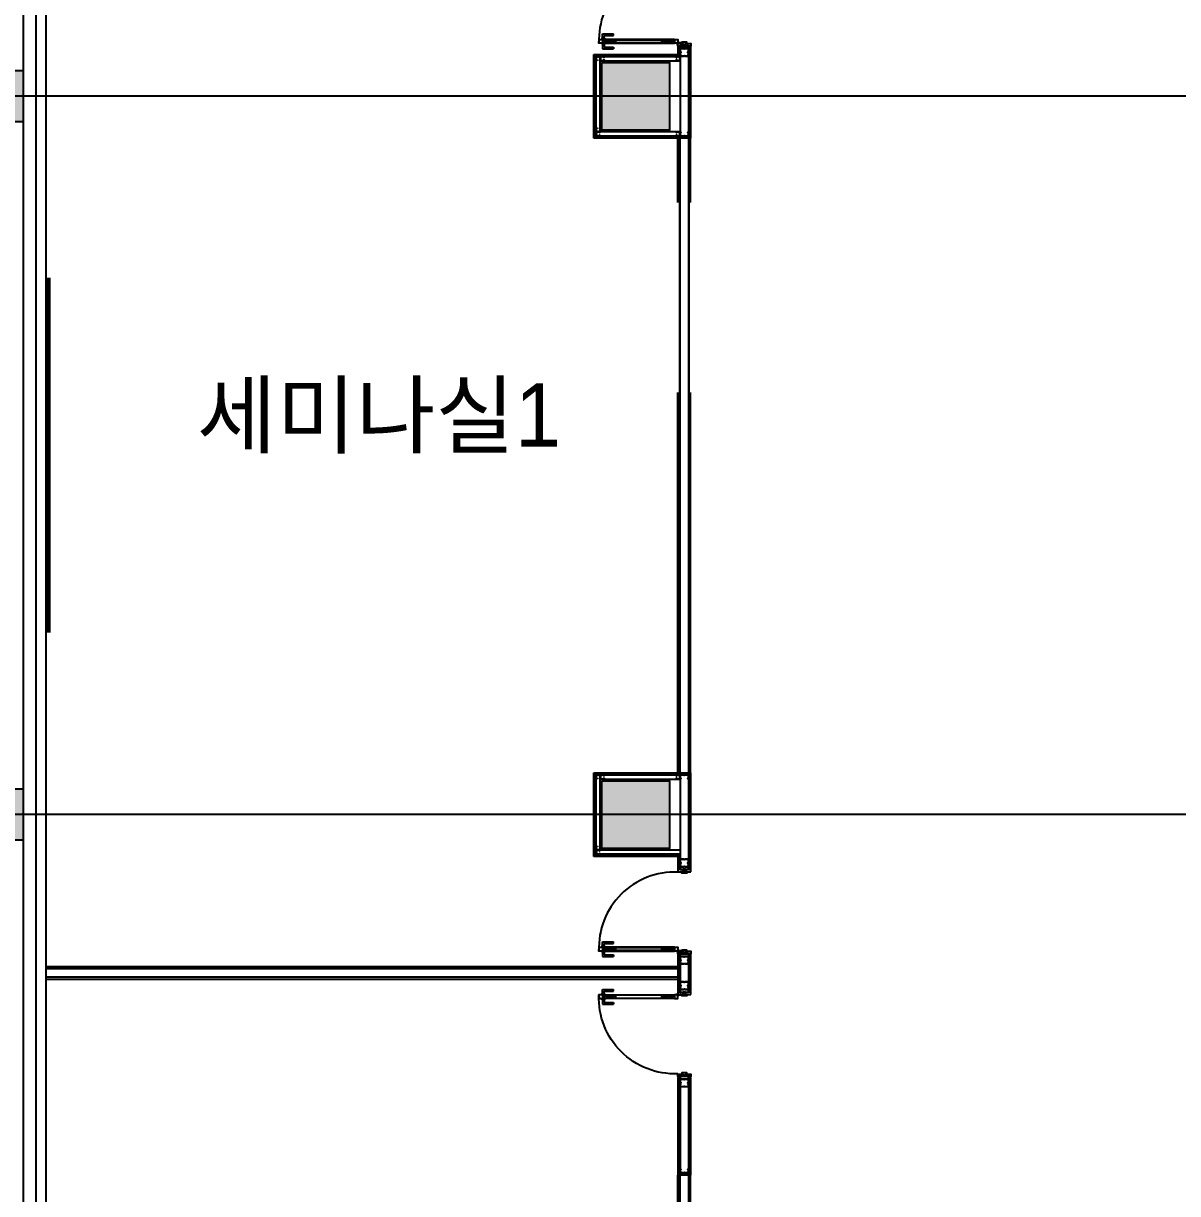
# Model space of a CAD drawing. Header units: metres. Extents: x 630750 to 860239, y 578133 to 726633.
# Drawn here: x 681554 to 695220, y 671325 to 685173 of the extents above; entities that cross this region are included whole.
import ezdxf

# ---------------------------------------------------------------- set-up
doc = ezdxf.new("R2010")
doc.units = ezdxf.units.M
doc.header["$LTSCALE"] = 300
for name, pattern in [('DASHED2', [0.375, 0.25, -0.125]), ('HIDDEN', [2, 1, -1]), ('업무시설_xr-base$0$CONTINOUS', [0])]:
    doc.linetypes.add(name, pattern=pattern)
for name, color, linetype in [('A-CEN-1', 1, 'Continuous'), ('A-CON', 2, 'Continuous'), ('A-TXT', 3, 'Continuous'), ('A-WAL-BLK', 3, 'Continuous'), ('A-WAL-DW', 7, 'Continuous'), ('A-WALL-CONC', 2, 'Continuous'), ('F-DOOR_FRAME', 4, 'Continuous'), ('KUK-DOOR', 4, 'Continuous'), ('KUK-DOOR-FRAME', 4, 'Continuous'), ('KUK-DRYWALL', 4, 'Continuous'), ('KUK-F-천정라인', 8, 'DASHED2'), ('kuk-finish', 43, 'Continuous'), ('KUK-WINDOW', 4, 'Continuous'), ('KUK-석고보드', 201, 'Continuous')]:
    doc.layers.add(name, color=color, linetype=linetype)
doc.styles.add('돋움', font='')
doc.styles.get('돋움').set_extended_font_data('Dotum')

# ---------------------------------------------------------------- blocks, each defined once
blk = doc.blocks.new('힌지')
at = {"layer": 'F-DOOR_FRAME', "color": 175}
for p, q in [((444294, 289040, 0), (444262, 289040, 0)), ((444294, 289040, 0), (444262, 289040, 0)), ((444278, 289049, 0), (444278, 289021, 0))]:
    blk.add_line(p, q, dxfattribs=at)
at = {"layer": 'F-DOOR_FRAME', "color": 175, "elevation": 0}
for points in [[(444276, 289042), (444276, 289077), (444273, 289077), (444273, 289042), (444271, 289035, -0.190658), (444275, 289039)], [(444282, 289042), (444282, 289077), (444279, 289077), (444279, 289042), (444280, 289039, -0.190658), (444285, 289035)]]:
    blk.add_lwpolyline(points, format="xyb", close=True, dxfattribs=at)
at = {"layer": 'F-DOOR_FRAME', "color": 175}
blk.add_circle((444278, 289035, 0), 8, dxfattribs=at)
blk = doc.blocks.new('VIP화장실도어-1000')
at = {"layer": 'KUK-DOOR', "color": 1}
for p, q in [((1257083, 575369, 0), (1257118, 575419, 0)), ((1257083, 575319, 0), (1257118, 575369, 0)), ((1257083, 575269, 0), (1257118, 575319, 0)), ((1257083, 574671, 0), (1257118, 574721, 0)), ((1257083, 574621, 0), (1257118, 574671, 0)), ((1257083, 574571, 0), (1257118, 574621, 0))]:
    blk.add_line(p, q, dxfattribs=at)
at = {"layer": 'KUK-DOOR', "color": 6}
for p, q in [((1257013, 574569, 0), (1257013, 574699, 0)), ((1257033, 574699, 0), (1257013, 574699, 0)), ((1257033, 574589, 0), (1257033, 574699, 0)), ((1257168, 574589, -6433), (1257168, 574699, -6433)), ((1257168, 574699, -6433), (1257188, 574699, -6433)), ((1257188, 574569, -6433), (1257188, 574699, -6433)), ((1257073, 574569, 0), (1257013, 574569, 0)), ((1257073, 574589, 0), (1257033, 574589, 0)), ((1257073, 574604, 0), (1257073, 574553, 0)), ((1257078, 574604, 0), (1257073, 574604, 0)), ((1257073, 574553, 0), (1257078, 574553, 6433)), ((1257123, 574604, -6433), (1257128, 574604, -6433)), ((1257128, 574553, -6433), (1257123, 574553, 0)), ((1257128, 574604, -6433), (1257128, 574553, -6433)), ((1257128, 574589, -6433), (1257168, 574589, -6433)), ((1257128, 574569, -6433), (1257188, 574569, -6433))]:
    blk.add_line(p, q, dxfattribs=at)
at = {"layer": 'KUK-DOOR', "color": 8}
blk.add_line((1257083, 574721, 0), (1257118, 574721, 0), dxfattribs=at)
at = {"layer": 'KUK-DOOR', "color": 251}
for p, q in [((1257078, 574604, 0), (1257073, 574604, 0)), ((1257078, 574602, 0), (1257073, 574602, 0)), ((1257078, 574601, 0), (1257073, 574601, 0)), ((1257078, 574598, 0), (1257073, 574598, 0)), ((1257078, 574594, 0), (1257073, 574594, 0)), ((1257078, 574588, 0), (1257073, 574588, 0)), ((1257078, 574570, 0), (1257073, 574570, 0)), ((1257078, 574564, 0), (1257073, 574564, 0)), ((1257078, 574559, 0), (1257073, 574559, 0)), ((1257078, 574556, 0), (1257073, 574556, 0)), ((1257078, 574555, 0), (1257073, 574555, 0)), ((1257123, 574604, -6433), (1257128, 574604, -6433)), ((1257123, 574602, -6433), (1257128, 574602, -6433)), ((1257123, 574601, -6433), (1257128, 574601, -6433)), ((1257123, 574598, -6433), (1257128, 574598, -6433)), ((1257123, 574594, -6433), (1257128, 574594, -6433)), ((1257123, 574588, -6433), (1257128, 574588, -6433)), ((1257123, 574570, -6433), (1257128, 574570, -6433)), ((1257123, 574564, -6433), (1257128, 574564, -6433)), ((1257123, 574559, -6433), (1257128, 574559, -6433)), ((1257123, 574556, -6433), (1257128, 574556, -6433)), ((1257123, 574555, -6433), (1257128, 574555, -6433))]:
    blk.add_line(p, q, dxfattribs=at)
at = {"layer": 'KUK-DOOR', "color": 7, "elevation": 0}
for points in [[(1257123, 575419), (1257078, 575419), (1257078, 575459), (1257082, 575459), (1257082, 575459), (1257123, 575459), (1257123, 575419)], [(1257078, 575419), (1257078, 574571)], [(1257123, 574571), (1257123, 575419)], [(1257123, 574534), (1257123, 574525), (1257078, 574528), (1257078, 574571), (1257123, 574571), (1257123, 574534)]]:
    blk.add_lwpolyline(points, dxfattribs=at)
at = {"layer": 'KUK-DOOR', "color": 1, "elevation": 0}
blk.add_lwpolyline([(1257123, 575419), (1257083, 575419)], dxfattribs=at)
for points in [[(1257083, 575369), (1257083, 575419), (1257118, 575419), (1257118, 575369)], [(1257083, 575319), (1257083, 575369), (1257118, 575369), (1257118, 575319)], [(1257083, 575269), (1257083, 575319), (1257118, 575319), (1257118, 575269)], [(1257083, 574721), (1257083, 575269), (1257118, 575269), (1257118, 574721)], [(1257083, 574671), (1257083, 574721), (1257118, 574721), (1257118, 574671)], [(1257083, 574621), (1257083, 574671), (1257118, 574671), (1257118, 574621)], [(1257083, 574571), (1257083, 574621), (1257118, 574621), (1257118, 574571)]]:
    blk.add_lwpolyline(points, close=True, dxfattribs=at)
at = {"layer": 'KUK-DOOR', "color": 1}
blk.add_arc((1257089, 575425, 0), 901, 177.8483, 272.1517, dxfattribs=at)
blk = doc.blocks.new('con1')
at = {"layer": 'A-WALL-CONC', "linetype": '업무시설_xr-base$0$CONTINOUS'}
h = blk.add_hatch(color=253, dxfattribs=at)
h.dxf.hatch_style = 1
h.paths.add_polyline_path([(-374646, -269622), (-374446, -269622), (-374446, -269722), (-371796, -269722), (-371796, -267322), (-373346, -267322), (-373346, -267122), (-371796, -267122), (-371796, -260922), (-374446, -260922), (-374446, -267122), (-374346, -267122), (-374346, -267322), (-374446, -267322), (-374446, -268622), (-374646, -268622), (-374646, -260722), (-371596, -260722), (-371596, -269922), (-374646, -269922)], flags=17)
h.paths.add_polyline_path([(-391746, -248122), (-391746, -280472), (-393546, -280472), (-393546, -307972), (-398546, -307972), (-398546, -316999), (-351809, -331181), (-336470, -331181), (-334660, -325216), (-326598, -327662), (-326511, -327375), (-334860, -324841), (-335147, -325787), (-335530, -325670), (-335733, -326340), (-335350, -326456), (-336424, -329997), (-336807, -329881), (-337010, -330551), (-336628, -330667), (-336693, -330881), (-351764, -330881), (-352556, -330641), (-352397, -330114), (-353162, -329882), (-353322, -330408), (-362030, -327766), (-361870, -327240), (-362636, -327007), (-362795, -327534), (-374661, -323933), (-374501, -323407), (-375267, -323174), (-375427, -323701), (-380977, -322017), (-380817, -321490), (-381583, -321258), (-381742, -321784), (-392780, -318435), (-392649, -318004), (-393319, -317801), (-393362, -317945), (-397946, -316554), (-397946, -308572), (-393146, -308572), (-393146, -306522), (-391146, -306522), (-391146, -306122), (-392796, -306122), (-392796, -305522), (-393146, -305522), (-393146, -299422), (-391146, -299422), (-391146, -299022), (-393146, -299022), (-393146, -296322), (-392796, -296322), (-392796, -295622), (-393146, -295622), (-393146, -293122), (-391146, -293122), (-391146, -292722), (-393146, -292722), (-393146, -287472), (-391146, -287472), (-391146, -287072), (-393146, -287072), (-393146, -286422), (-392796, -286422), (-392796, -285722), (-393146, -285722), (-393146, -281172), (-392846, -281172), (-392846, -280872), (-391246, -280872), (-391246, -276472), (-391146, -276472), (-391146, -275872), (-391246, -275872), (-391246, -269872), (-391146, -269872), (-391146, -269272), (-391246, -269272), (-391246, -261372), (-391146, -261372), (-391146, -260772), (-391246, -260772), (-391246, -248722), (-391146, -248722), (-391146, -248622), (-384196, -248622), (-384196, -248722), (-383596, -248722), (-383596, -248622), (-374596, -248622), (-374596, -248722), (-373996, -248722), (-373996, -248622), (-364696, -248622), (-364696, -248722), (-364096, -248722), (-364096, -248622), (-354796, -248622), (-354796, -248722), (-354196, -248722), (-354196, -248622), (-344896, -248622), (-344896, -248722), (-344296, -248722), (-344296, -248622), (-334996, -248622), (-334996, -248722), (-334396, -248722), (-334396, -248622), (-325096, -248622), (-325096, -248722), (-324496, -248722), (-324496, -248622), (-318496, -248622), (-318496, -248722), (-317896, -248722), (-317896, -248622), (-309996, -248622), (-309996, -248722), (-309396, -248722), (-309396, -248622), (-302496, -248622), (-302496, -248722), (-301896, -248722), (-301896, -248522), (-299646, -248522), (-299646, -249472), (-302346, -249472), (-302346, -249672), (-299646, -249672), (-299646, -257472), (-302346, -257472), (-302346, -260722), (-302546, -260722), (-302546, -261422), (-302346, -261422), (-302346, -269222), (-302546, -269222), (-302546, -269922), (-302346, -269922), (-302346, -275822), (-302546, -275822), (-302546, -276522), (-302346, -276522), (-302346, -285722), (-302546, -285722), (-302546, -286422), (-302346, -286422), (-302346, -295622), (-302546, -295622), (-302546, -296322), (-302346, -296322), (-302346, -302072), (-302546, -302072), (-302546, -303072), (-302146, -303072), (-302146, -311972), (-302546, -311972), (-302546, -312972), (-302146, -312972), (-302146, -318572), (-302546, -318572), (-302546, -319572), (-302146, -319572), (-302146, -327072), (-302646, -327072), (-302646, -327872), (-302246, -327872), (-302246, -333872), (-302596, -333872), (-302596, -334572), (-302046, -334572), (-302046, -334903), (-302663, -334716), (-302721, -334907), (-301846, -335173), (-301846, -257872), (-299246, -257872), (-299246, -248122)])
h = blk.add_hatch(color=253, dxfattribs=at)
h.dxf.hatch_style = 1
h.paths.add_polyline_path([(-393546, -280472), (-393546, -307972), (-398546, -307972), (-398546, -316999), (-351809, -331181), (-336470, -331181), (-334660, -325216), (-326598, -327662), (-326511, -327375), (-334860, -324841), (-335147, -325787), (-335530, -325670), (-335733, -326340), (-335350, -326456), (-336424, -329997), (-336807, -329881), (-337010, -330551), (-336628, -330667), (-336693, -330881), (-351764, -330881), (-352556, -330641), (-352397, -330114), (-353162, -329882), (-353322, -330408), (-362030, -327766), (-361870, -327240), (-362636, -327007), (-362795, -327534), (-374661, -323933), (-374501, -323407), (-375267, -323174), (-375427, -323701), (-380977, -322017), (-380817, -321490), (-381583, -321258), (-381742, -321784), (-392780, -318435), (-392649, -318004), (-393319, -317801), (-393362, -317945), (-397946, -316554), (-397946, -308572), (-393146, -308572), (-393146, -306522), (-391146, -306522), (-391146, -306122), (-392796, -306122), (-392796, -305522), (-393146, -305522), (-393146, -299422), (-391146, -299422), (-391146, -299022), (-393146, -299022), (-393146, -296322), (-392796, -296322), (-392796, -295622), (-393146, -295622), (-393146, -293122), (-391146, -293122), (-391146, -292722), (-393146, -292722), (-393146, -287472), (-391146, -287472), (-391146, -287072), (-393146, -287072), (-393146, -286422), (-392796, -286422), (-392796, -285722), (-393146, -285722), (-393151, -281172), (-392846, -281172), (-392846, -280872), (-391246, -280872), (-391246, -276472), (-391146, -276472), (-391146, -275872), (-391246, -275872), (-391246, -269872), (-391146, -269872), (-391146, -269272), (-391246, -269272), (-391246, -261372), (-391146, -261372), (-391146, -260772), (-391246, -260772), (-391246, -248722), (-391146, -248722), (-391146, -248622), (-384196, -248622), (-384196, -248722), (-383596, -248722), (-383596, -248622), (-374596, -248622), (-374596, -248722), (-373996, -248722), (-373996, -248622), (-364696, -248622), (-364696, -248722), (-364096, -248722), (-364096, -248622), (-354796, -248622), (-354796, -248722), (-354196, -248722), (-354196, -248622), (-344896, -248622), (-344896, -248722), (-344296, -248722), (-344296, -248622), (-334996, -248622), (-334996, -248722), (-334396, -248722), (-334396, -248622), (-325096, -248622), (-325096, -248722), (-324496, -248722), (-324496, -248622), (-318496, -248622), (-318496, -248722), (-317896, -248722), (-317896, -248622), (-309996, -248622), (-309996, -248722), (-309396, -248722), (-309396, -248622), (-302496, -248622), (-302496, -248722), (-301896, -248722), (-301896, -248522), (-299646, -248522), (-299646, -249472), (-302346, -249472), (-302346, -249672), (-299646, -249672), (-299646, -257472), (-302346, -257472), (-302346, -260722), (-302546, -260722), (-302546, -261422), (-302346, -261422), (-302346, -269222), (-302546, -269222), (-302546, -269922), (-302346, -269922), (-302346, -275822), (-302546, -275822), (-302546, -276522), (-302346, -276522), (-302346, -285722), (-302546, -285722), (-302546, -286422), (-302346, -286422), (-302346, -295622), (-302546, -295622), (-302546, -296322), (-302346, -296322), (-302346, -302072), (-302546, -302072), (-302546, -303072), (-302146, -303072), (-302146, -311972), (-302546, -311972), (-302546, -312972), (-302146, -312972), (-302146, -318572), (-302546, -318572), (-302546, -319572), (-302146, -319572), (-302146, -327072), (-302646, -327072), (-302646, -327872), (-302246, -327872), (-302246, -333872), (-302596, -333872), (-302596, -334572), (-302046, -334572), (-302046, -334903), (-302663, -334716), (-302721, -334907), (-301846, -335173), (-301846, -257872), (-299246, -257872), (-299246, -248122), (-391746, -248122), (-391746, -280472)])
h = blk.add_hatch(color=253, dxfattribs=at)
h.dxf.hatch_style = 1
h.paths.add_polyline_path([(-302596, -253222), (-301896, -253222), (-301896, -253922), (-302596, -253922)])
h.paths.add_polyline_path([(-384246, -253222), (-383546, -253222), (-383546, -253922), (-384246, -253922)])
h.paths.add_polyline_path([(-335096, -253172), (-334296, -253172), (-334296, -253972), (-335096, -253972)])
h.paths.add_polyline_path([(-354896, -253172), (-354096, -253172), (-354096, -253972), (-354896, -253972)])
h.paths.add_polyline_path([(-374696, -253172), (-373896, -253172), (-373896, -253972), (-374696, -253972)])
h.paths.add_polyline_path([(-325196, -253172), (-324396, -253172), (-324396, -253972), (-325196, -253972)])
h.paths.add_polyline_path([(-364746, -253222), (-364046, -253222), (-364046, -253922), (-364746, -253922)])
h.paths.add_polyline_path([(-344946, -253222), (-344246, -253222), (-344246, -253922), (-344946, -253922)])
h.paths.add_polyline_path([(-310046, -253222), (-309346, -253222), (-309346, -253922), (-310046, -253922)])
h.paths.add_polyline_path([(-318596, -253172), (-317796, -253172), (-317796, -253972), (-318596, -253972)])
h.paths.add_polyline_path([(-384246, -310860), (-383446, -310860), (-383446, -311660), (-384246, -311660)])
h.paths.add_polyline_path([(-384246, -305472), (-383446, -305472), (-383446, -306272), (-384246, -306272)])
h.paths.add_polyline_path([(-384246, -295572), (-383446, -295572), (-383446, -296372), (-384246, -296372)])
h.paths.add_polyline_path([(-384196, -276472), (-383596, -276472), (-383596, -275872), (-384196, -275872)])
h.paths.add_polyline_path([(-384246, -285672), (-383446, -285672), (-383446, -286472), (-384246, -286472)])
h.paths.add_polyline_path([(-384296, -269172), (-383496, -269172), (-383496, -269972), (-384296, -269972)])
h.paths.add_polyline_path([(-384296, -260672), (-383496, -260672), (-383496, -261472), (-384296, -261472)])
h.paths.add_polyline_path([(-376996, -285572), (-376196, -285572), (-376196, -286372), (-376996, -286372)], flags=17)
h.paths.add_polyline_path([(-374696, -276572), (-373896, -276572), (-373896, -275772), (-374696, -275772)], flags=17)
h.paths.add_polyline_path([(-364696, -285772), (-364096, -285772), (-364096, -286372), (-364696, -286372)], flags=17)
h.paths.add_polyline_path([(-364796, -275772), (-363996, -275772), (-363996, -276572), (-364796, -276572)], flags=17)
edge = h.paths.add_edge_path(flags=16)
edge.add_arc((-376496, -295972), 450, 0, 360)
edge = h.paths.add_edge_path(flags=16)
edge.add_arc((-354496, -302572), 450, 0, 360)
edge = h.paths.add_edge_path(flags=16)
edge.add_arc((-364396, -295972), 350, 0, 360)
edge = h.paths.add_edge_path(flags=16)
edge.add_arc((-354496, -295972), 450, 0, 360)
edge = h.paths.add_edge_path(flags=16)
edge.add_arc((-344596, -302572), 350, 0, 360)
edge = h.paths.add_edge_path(flags=16)
edge.add_arc((-344596, -295972), 350, 0, 360)
edge = h.paths.add_edge_path(flags=16)
edge.add_arc((-364396, -302572), 350, 0, 360)
h.paths.add_polyline_path([(-375978, -305716), (-376744, -305483), (-376976, -306249), (-376210, -306481)], flags=17)
h.paths.add_polyline_path([(-378098, -312701), (-378863, -312469), (-379096, -313234), (-378330, -313467)], flags=16)
h.paths.add_polyline_path([(-354768, -312100), (-355533, -311867), (-355766, -312633), (-355000, -312865)], flags=17)
h.paths.add_polyline_path([(-347591, -314277), (-348357, -314045), (-348589, -314811), (-347823, -315043)], flags=17)
h.paths.add_polyline_path([(-349725, -321311), (-350491, -321078), (-350723, -321844), (-349958, -322076)], flags=17)
h.paths.add_polyline_path([(-359199, -318436), (-359964, -318204), (-360197, -318969), (-359431, -319202)], flags=17)
edge = h.paths.add_edge_path(flags=16)
edge.add_arc((-324746, -312472), 450, 0, 360)
h.paths.add_polyline_path([(-318596, -311972), (-317796, -311972), (-317796, -312972), (-318596, -312972)], flags=17)
edge = h.paths.add_edge_path(flags=16)
edge.add_arc((-335146, -312472), 350, 0, 360)
edge = h.paths.add_edge_path(flags=16)
edge.add_arc((-338617, -317419), 450, 0, 360)
h.paths.add_polyline_path([(-340252, -324185), (-341017, -323953), (-341250, -324719), (-340484, -324951)], flags=17)
edge = h.paths.add_edge_path(flags=17)
edge.add_arc((-324746, -319072), 450, 0, 360)
h.paths.add_polyline_path([(-318696, -318672), (-317696, -318672), (-317696, -319472), (-318696, -319472)], flags=17)
h.paths.add_polyline_path([(-310096, -327072), (-309296, -327072), (-309296, -327872), (-310096, -327872)])
h.paths.add_polyline_path([(-316096, -322372), (-316096, -325422), (-311308, -325422), (-311308, -325222), (-315896, -325222), (-315896, -322572), (-309696, -322572), (-309696, -325222), (-310308, -325222), (-310308, -325422), (-309496, -325422), (-309496, -322372)], flags=17)
edge = h.paths.add_edge_path(flags=17)
edge.add_arc((-324796, -327472), 400, 0, 360)
edge = h.paths.add_edge_path(flags=17)
edge.add_arc((-318196, -329272), 450, 0, 360)
h.paths.add_polyline_path([(-310096, -331472), (-309296, -331472), (-309296, -332272), (-310096, -332272)])
edge = h.paths.add_edge_path(flags=16)
edge.add_arc((-334696, -302572), 350, 0, 360)
edge = h.paths.add_edge_path(flags=17)
edge.add_arc((-334696, -286072), 350, 0, 360)
edge = h.paths.add_edge_path(flags=16)
edge.add_arc((-334696, -295972), 350, 0, 360)
edge = h.paths.add_edge_path(flags=17)
edge.add_arc((-344596, -286072), 450, 0, 360)
h.paths.add_polyline_path([(-318596, -295472), (-317796, -295472), (-317796, -296472), (-318596, -296472)], flags=17)
h.paths.add_polyline_path([(-318596, -302072), (-317796, -302072), (-317796, -303072), (-318596, -303072)], flags=17)
edge = h.paths.add_edge_path(flags=16)
edge.add_arc((-324796, -302572), 450, 0, 360)
edge = h.paths.add_edge_path(flags=16)
edge.add_arc((-324796, -295972), 450, 0, 360)
edge = h.paths.add_edge_path(flags=17)
edge.add_arc((-324796, -286072), 450, 0, 360)
edge = h.paths.add_edge_path(flags=17)
edge.add_arc((-334696, -276172), 450, 0, 360)
edge = h.paths.add_edge_path(flags=17)
edge.add_arc((-344596, -276172), 450, 0, 360)
h.paths.add_polyline_path([(-318596, -275772), (-317796, -275772), (-317796, -276572), (-318596, -276572)], flags=17)
h.paths.add_polyline_path([(-318596, -285672), (-317796, -285672), (-317796, -286472), (-318596, -286472)], flags=17)
edge = h.paths.add_edge_path(flags=17)
edge.add_arc((-324796, -276172), 450, 0, 360)
h.paths.add_polyline_path([(-364796, -260672), (-363996, -260672), (-363996, -261472), (-364796, -261472)])
h.paths.add_polyline_path([(-364796, -269172), (-363996, -269172), (-363996, -269972), (-364796, -269972)], flags=17)
h.paths.add_polyline_path([(-325196, -269172), (-324396, -269172), (-324396, -269972), (-325196, -269972)], flags=17)
h.paths.add_polyline_path([(-310846, -260722), (-310046, -260722), (-310046, -261522), (-310846, -261522)], flags=17)
h.paths.add_polyline_path([(-325196, -260672), (-324396, -260672), (-324396, -261472), (-325196, -261472)])
h.paths.add_polyline_path([(-335096, -260672), (-334296, -260672), (-334296, -261472), (-335096, -261472)])
h.paths.add_polyline_path([(-344996, -260672), (-344196, -260672), (-344196, -261472), (-344996, -261472)])
h.paths.add_polyline_path([(-354896, -260672), (-354096, -260672), (-354096, -261472), (-354896, -261472)])
h.paths.add_polyline_path([(-354896, -269172), (-354096, -269172), (-354096, -269972), (-354896, -269972)], flags=17)
h.paths.add_polyline_path([(-344996, -269172), (-344196, -269172), (-344196, -269972), (-344996, -269972)], flags=17)
h.paths.add_polyline_path([(-335096, -269172), (-334296, -269172), (-334296, -269972), (-335096, -269972)], flags=17)
h.paths.add_polyline_path([(-310146, -275772), (-309346, -275772), (-309346, -276572), (-310146, -276572)])
h.paths.add_polyline_path([(-310146, -269172), (-309346, -269172), (-309346, -269972), (-310146, -269972)])
h.paths.add_polyline_path([(-309946, -312172), (-309346, -312172), (-309346, -312772), (-309946, -312772)], flags=17)
h.paths.add_polyline_path([(-309946, -302272), (-309346, -302272), (-309346, -302872), (-309946, -302872)], flags=17)
h.paths.add_polyline_path([(-310146, -295572), (-309346, -295572), (-309346, -296372), (-310146, -296372)])
h.paths.add_polyline_path([(-310146, -285672), (-309346, -285672), (-309346, -286472), (-310146, -286472)])
h.paths.add_polyline_path([(-366407, -311180), (-366585, -311089), (-367173, -312249), (-366994, -312339)], flags=16)
h.paths.add_polyline_path([(-367582, -313499), (-367761, -313408), (-368303, -314479), (-368125, -314569)], flags=16)
h.paths.add_polyline_path([(-374501, -323407), (-375267, -323174), (-375499, -323940), (-374734, -324172)], flags=17)
h.paths.add_polyline_path([(-380817, -321490), (-381583, -321258), (-381815, -322024), (-381049, -322256)])
h.paths.add_polyline_path([(-319505, -329605), (-319563, -329797), (-318587, -330093), (-318529, -329901)], flags=17)
h.paths.add_polyline_path([(-317400, -330244), (-317458, -330435), (-316482, -330732), (-316423, -330540)], flags=17)
h.paths.add_polyline_path([(-315294, -330883), (-315352, -331074), (-314376, -331370), (-314318, -331179)], flags=17)
h.paths.add_polyline_path([(-313189, -331522), (-313247, -331713), (-312271, -332009), (-312213, -331818)], flags=17)
h.paths.add_polyline_path([(-311084, -332161), (-311142, -332352), (-310166, -332648), (-310108, -332457)], flags=17)
h.paths.add_polyline_path([(-308979, -332799), (-309037, -332991), (-308061, -333287), (-308003, -333096)])
h.paths.add_polyline_path([(-306873, -333438), (-306932, -333630), (-305955, -333926), (-305897, -333734)])
h.paths.add_polyline_path([(-321610, -328966), (-321668, -329158), (-320692, -329454), (-320634, -329263)], flags=17)
h.paths.add_polyline_path([(-304768, -334077), (-304826, -334268), (-303850, -334565), (-303792, -334373)])
h.paths.add_polyline_path([(-366380, -308837), (-366525, -309124), (-365780, -309502), (-365997, -309930), (-365819, -310020), (-365282, -308961), (-368993, -307835), (-369051, -308027), (-368955, -308056), (-369303, -309204), (-369399, -309175), (-369457, -309366), (-369362, -309396), (-371191, -315424), (-373727, -314655), (-371897, -308626), (-370414, -309076), (-370356, -308885), (-371839, -308435), (-371491, -307286), (-370008, -307736), (-369950, -307545), (-371624, -307037), (-373976, -314788), (-369001, -316298), (-368713, -315729), (-368891, -315638), (-369104, -316057), (-370999, -315482), (-368764, -308114)], flags=17)
edge = h.paths.add_edge_path()
edge.add_line((-317996, -269122), (-318196, -269122))
edge.add_line((-318196, -266622), (-317996, -266622))
edge.add_line((-318196, -265972), (-318196, -266622))
edge.add_line((-318196, -269122), (-318196, -269672))
edge.add_line((-317996, -269472), (-317996, -269122))
edge.add_line((-317996, -266622), (-317996, -265972))
edge.add_line((-317071, -260922), (-317071, -260722))
edge.add_line((-317071, -260722), (-314896, -260722))
edge.add_line((-314896, -260722), (-314896, -260922))
edge.add_line((-314896, -260922), (-317071, -260922))
edge.add_line((-318196, -265972), (-321996, -265972))
edge.add_line((-321996, -265972), (-321996, -262022))
edge.add_line((-321996, -262022), (-321796, -262022))
edge.add_line((-321796, -262022), (-321796, -262922))
edge.add_line((-321796, -262922), (-321696, -262922))
edge.add_line((-321696, -262922), (-321696, -263122))
edge.add_line((-321696, -263122), (-321796, -263122))
edge.add_line((-321796, -263122), (-321796, -265772))
edge.add_line((-321796, -265772), (-314196, -265772))
edge.add_line((-314196, -265772), (-314196, -263122))
edge.add_line((-314196, -263122), (-320696, -263122))
edge.add_line((-320696, -263122), (-320696, -262922))
edge.add_line((-320696, -262922), (-319546, -262922))
edge.add_line((-319546, -262922), (-319546, -260922))
edge.add_line((-319546, -260922), (-321796, -260922))
edge.add_line((-321796, -260922), (-321796, -261022))
edge.add_line((-321796, -261022), (-321996, -261022))
edge.add_line((-321996, -261022), (-321996, -260722))
edge.add_line((-321996, -260722), (-317771, -260722))
edge.add_line((-317771, -260722), (-317771, -260922))
edge.add_line((-317996, -269472), (-314196, -269472))
edge.add_line((-314196, -269472), (-314196, -265972))
edge.add_line((-314196, -265972), (-317996, -265972))
edge.add_line((-317771, -260922), (-319346, -260922))
edge.add_line((-319346, -260922), (-319346, -262922))
edge.add_line((-319346, -262922), (-314196, -262922))
edge.add_line((-314196, -262922), (-314196, -260722))
edge.add_line((-314196, -260722), (-313996, -260722))
edge.add_line((-313996, -260722), (-313996, -269672))
edge.add_line((-313996, -269672), (-318196, -269672))
edge.add_line((-309346, -286472), (-309346, -312772))
edge.add_line((-309546, -302872), (-309546, -312172))
edge.add_line((-309546, -296372), (-309546, -302272))
edge.add_line((-309546, -286472), (-309546, -295572))
edge.add_line((-375427, -323701), (-380977, -322017))
edge.add_line((-334860, -324841), (-335147, -325787))
edge.add_line((-334660, -325216), (-334860, -325874))
edge.add_line((-324796, -328209), (-324796, -327872))
edge.add_line((-324596, -328060), (-324596, -327819))
edge.add_line((-324796, -328209), (-322797, -328815))
edge.add_line((-322797, -328815), (-322739, -328624))
edge.add_line((-322739, -328624), (-324596, -328060))
edge.add_line((-337531, -334677), (-338201, -334474))
edge.add_line((-338201, -334474), (-338404, -335144))
edge.add_line((-338404, -335144), (-337734, -335347))
edge.add_line((-337734, -335347), (-337531, -334677))
edge = h.paths.add_edge_path()
edge.add_line((-339858, -323400), (-339800, -323209))
edge.add_line((-339800, -323209), (-337930, -317052))
edge.add_line((-337930, -317052), (-338217, -316965))
edge.add_line((-338217, -316965), (-338268, -317133))
edge.add_arc((-338617, -317419), 450, -73.1135, 39.3318, ccw=False)
edge.add_line((-338486, -317849), (-340145, -323313))
edge.add_line((-340145, -323313), (-339858, -323400))
at = {"layer": 'A-CON'}
for points in [[(-391246, -269872), (-391146, -269872), (-391146, -269272), (-391246, -269272)], [(-391246, -261372), (-391146, -261372), (-391146, -260772), (-391246, -260772)]]:
    blk.add_lwpolyline(points, dxfattribs=at)
for points in [[(-384296, -260672), (-383496, -260672), (-383496, -261472), (-384296, -261472)], [(-384296, -269172), (-383496, -269172), (-383496, -269972), (-384296, -269972)]]:
    blk.add_lwpolyline(points, close=True, dxfattribs=at)

msp = doc.modelspace()

# ---------------------------------------------------------------- linework, layer by layer
at = {"layer": 'A-CEN-1', "linetype": 'Continuous'}
for p, q in [((796986.4, 684310.2), (657202.6, 684310.2)), ((796986.4, 675810.2), (657202.6, 675810.2))]:
    msp.add_line(p, q, dxfattribs=at)
at = {"layer": 'A-CON'}
for points in [[(688404.4, 684710.2), (689204.4, 684710.2), (689204.4, 683910.2), (688404.4, 683910.2)], [(688404.4, 676210.2), (689204.4, 676210.2), (689204.4, 675410.2), (688404.4, 675410.2)]]:
    msp.add_lwpolyline(points, close=True, dxfattribs=at)
at = {"layer": 'A-WAL-BLK'}
for p, q in [((681554.4, 664510.2), (681554.4, 696660.2)), ((681704.4, 664310.2), (681704.4, 696510.2))]:
    msp.add_line(p, q, dxfattribs=at)
at = {"layer": 'A-WAL-DW'}
msp.add_line((681824.4, 664190.2), (681824.4, 696410.2), dxfattribs=at)
at = {"layer": 'A-WAL-DW', "color": 9}
for p, q in [((689304.4, 674010.2), (681824.4, 674010.2)), ((689304.4, 673985.3), (681824.4, 673985.3)), ((689304.4, 673885.3), (681824.4, 673885.2)), ((689304.4, 673860.2), (681824.4, 673860.2))]:
    msp.add_line(p, q, dxfattribs=at)
at = {"layer": 'KUK-DOOR-FRAME'}
for points in [[(689456.4, 684935.2), (689456.4, 684935.2), (689456.4, 684935.2), (689456.4, 684935.2), (689456.4, 684935.2), (689456.4, 684911.2), (689456.4, 684905.2), (689452.9, 684905.2), (689426.4, 684905.2), (689426.4, 684910.2), (689391.4, 684910.2), (689391.4, 684905.2), (689367.4, 684905.2), (689367.4, 684910.2), (689332.4, 684910.2), (689332.4, 684905.2), (689302.4, 684905.2), (689302.4, 684911.2), (689302.4, 684911.2), (689302.4, 684935.2), (689360.4, 684935.2), (689360.4, 684925.2), (689398.4, 684925.2), (689398.4, 684935.2), (689456.4, 684935.2)], [(689456.4, 675132.7), (689456.4, 675132.7), (689456.4, 675132.7), (689456.4, 675132.7), (689456.4, 675132.7), (689456.4, 675156.7), (689456.4, 675162.7), (689452.9, 675162.7), (689426.4, 675162.7), (689426.4, 675157.7), (689391.4, 675157.7), (689391.4, 675162.7), (689367.4, 675162.7), (689367.4, 675157.7), (689332.4, 675157.7), (689332.4, 675162.7), (689302.4, 675162.7), (689302.4, 675156.7), (689302.4, 675156.7), (689302.4, 675132.7), (689360.4, 675132.7), (689360.4, 675142.7), (689398.4, 675142.7), (689398.4, 675132.7), (689456.4, 675132.7)], [(689456.4, 674192.7), (689456.4, 674192.7), (689456.4, 674192.7), (689456.4, 674192.7), (689456.4, 674192.7), (689456.4, 674168.7), (689456.4, 674162.7), (689452.9, 674162.7), (689426.4, 674162.7), (689426.4, 674167.7), (689391.4, 674167.7), (689391.4, 674162.7), (689367.4, 674162.7), (689367.4, 674167.7), (689332.4, 674167.7), (689332.4, 674162.7), (689302.4, 674162.7), (689302.4, 674168.7), (689302.4, 674168.7), (689302.4, 674192.7), (689360.4, 674192.7), (689360.4, 674182.7), (689398.4, 674182.7), (689398.4, 674192.7), (689456.4, 674192.7)], [(689456.4, 673680.2), (689456.4, 673680.2), (689456.4, 673680.2), (689456.4, 673680.2), (689456.4, 673680.2), (689456.4, 673704.2), (689456.4, 673710.2), (689452.9, 673710.2), (689426.4, 673710.2), (689426.4, 673705.2), (689391.4, 673705.2), (689391.4, 673710.2), (689367.4, 673710.2), (689367.4, 673705.2), (689332.4, 673705.2), (689332.4, 673710.2), (689302.4, 673710.2), (689302.4, 673704.2), (689302.4, 673704.2), (689302.4, 673680.2), (689360.4, 673680.2), (689360.4, 673690.2), (689398.4, 673690.2), (689398.4, 673680.2), (689456.4, 673680.2)], [(689456.4, 672740.2), (689456.4, 672740.2), (689456.4, 672740.2), (689456.4, 672740.2), (689456.4, 672740.2), (689456.4, 672716.2), (689456.4, 672710.2), (689452.9, 672710.2), (689426.4, 672710.2), (689426.4, 672715.2), (689391.4, 672715.2), (689391.4, 672710.2), (689367.4, 672710.2), (689367.4, 672715.2), (689332.4, 672715.2), (689332.4, 672710.2), (689302.4, 672710.2), (689302.4, 672716.2), (689302.4, 672716.2), (689302.4, 672740.2), (689360.4, 672740.2), (689360.4, 672730.2), (689398.4, 672730.2), (689398.4, 672740.2), (689456.4, 672740.2)]]:
    msp.add_lwpolyline(points, dxfattribs=at)
at = {"layer": 'KUK-DOOR-FRAME', "extrusion": (1.80681e-09, 0, 1)}
for points in [[(689398.4, 684925.2), (689398.4, 684935.2), (689408.4, 684935.2), (689408.4, 684950.2), (689350.4, 684950.2), (689350.4, 684935.2), (689360.4, 684935.2), (689360.4, 684925.2), (689398.4, 684925.2)], [(689398.4, 675142.7), (689398.4, 675132.7), (689408.4, 675132.7), (689408.4, 675117.7), (689350.4, 675117.7), (689350.4, 675132.7), (689360.4, 675132.7), (689360.4, 675142.7), (689398.4, 675142.7)], [(689398.4, 674182.7), (689398.4, 674192.7), (689408.4, 674192.7), (689408.4, 674207.7), (689350.4, 674207.7), (689350.4, 674192.7), (689360.4, 674192.7), (689360.4, 674182.7), (689398.4, 674182.7)], [(689398.4, 673690.2), (689398.4, 673680.2), (689408.4, 673680.2), (689408.4, 673665.2), (689350.4, 673665.2), (689350.4, 673680.2), (689360.4, 673680.2), (689360.4, 673690.2), (689398.4, 673690.2)], [(689398.4, 672730.2), (689398.4, 672740.2), (689408.4, 672740.2), (689408.4, 672755.2), (689350.4, 672755.2), (689350.4, 672740.2), (689360.4, 672740.2), (689360.4, 672730.2), (689398.4, 672730.2)]]:
    msp.add_lwpolyline(points, dxfattribs=at)
at = {"layer": 'KUK-DRYWALL'}
for p, q in [((689329.4, 684905.2), (689329.4, 683840.2)), ((689429.4, 684905.2), (689429.4, 683840.2)), ((688334.4, 683840.2), (688334.4, 684780.2)), ((688334.4, 684780.2), (689329.4, 684780.2)), ((688384.4, 683890.2), (688384.4, 684780.2)), ((688384.4, 684730.2), (689329.4, 684730.2)), ((689329.4, 683890.2), (688334.4, 683890.2)), ((689429.4, 683840.2), (688334.4, 683840.2)), ((688334.4, 675340.2), (688334.4, 676280.2)), ((688334.4, 676280.2), (689429.4, 676280.2)), ((688384.4, 675390.2), (688384.4, 676280.2)), ((688384.4, 676230.2), (689329.4, 676230.2)), ((689329.4, 676280.2), (689329.4, 675162.7)), ((689429.4, 676280.2), (689429.4, 675162.7)), ((689329.4, 675390.2), (688334.4, 675390.2)), ((689329.4, 675340.2), (688334.4, 675340.2)), ((689329.4, 674162.7), (689329.4, 673710.2)), ((689429.4, 674162.7), (689429.4, 673710.2)), ((689329.4, 672710.2), (689329.4, 671570.2)), ((689429.4, 672710.2), (689429.4, 671570.2)), ((689429.4, 671570.2), (689329.4, 671570.2))]:
    msp.add_line(p, q, dxfattribs=at)
at = {"layer": 'KUK-DRYWALL', "color": 8}
for points in [[(688344.4, 684736.2), (688344.4, 684735.2), (688334.4, 684735.2), (688334.4, 684755.2, 1), (688334.4, 684760.2), (688334.4, 684780.2), (688352.9, 684780.2, 0.5899975), (688365.9, 684780.2), (688384.4, 684780.2), (688384.4, 684760.2, 1), (688384.4, 684755.2), (688384.4, 684735.2), (688374.4, 684735.2), (688374.4, 684740.2), (688375.4, 684740.2), (688375.4, 684736.2), (688383.4, 684736.2), (688383.4, 684754.4, -0.745356), (688383.4, 684761.1), (688383.4, 684779.2), (688366.5, 684779.2, -0.5427831), (688352.3, 684779.2), (688335.4, 684779.2), (688335.4, 684761.1, -0.745356), (688335.4, 684754.4), (688335.4, 684736.2), (688343.4, 684736.2), (688343.4, 684740.2), (688344.4, 684740.2), (688344.4, 684735.2)], [(688428.4, 684740.2), (688429.4, 684740.2), (688429.4, 684730.2), (688409.4, 684730.2, 1), (688404.4, 684730.2), (688384.4, 684730.2), (688384.4, 684748.7, 0.5899975), (688384.4, 684761.7), (688384.4, 684780.2), (688404.4, 684780.2, 1), (688409.4, 684780.2), (688429.4, 684780.2), (688429.4, 684770.2), (688424.4, 684770.2), (688424.4, 684771.2), (688428.4, 684771.2), (688428.4, 684779.2), (688410.2, 684779.2, -0.745356), (688403.5, 684779.2), (688385.4, 684779.2), (688385.4, 684762.3, -0.5427831), (688385.4, 684748.2), (688385.4, 684731.2), (688403.5, 684731.2, -0.745356), (688410.2, 684731.2), (688428.4, 684731.2), (688428.4, 684739.2), (688424.4, 684739.2), (688424.4, 684740.2), (688429.4, 684740.2)], [(689285.4, 684740.2), (689284.4, 684740.2), (689284.4, 684730.2), (689304.4, 684730.2, -1), (689309.4, 684730.2), (689329.4, 684730.2), (689329.4, 684748.7, -0.5899975), (689329.4, 684761.7), (689329.4, 684780.2), (689309.4, 684780.2, -1), (689304.4, 684780.2), (689284.4, 684780.2), (689284.4, 684770.2), (689289.4, 684770.2), (689289.4, 684771.2), (689285.4, 684771.2), (689285.4, 684779.2), (689303.5, 684779.2, 0.745356), (689310.2, 684779.2), (689328.4, 684779.2), (689328.4, 684762.3, 0.5427831), (689328.4, 684748.2), (689328.4, 684731.2), (689310.2, 684731.2, 0.745356), (689303.5, 684731.2), (689285.4, 684731.2), (689285.4, 684739.2), (689289.4, 684739.2), (689289.4, 684740.2), (689284.4, 684740.2)], [(689419.4, 684831.2), (689419.4, 684830.2), (689429.4, 684830.2), (689429.4, 684850.2, -1), (689429.4, 684855.2), (689429.4, 684875.2), (689385.9, 684875.2, -0.5899975), (689372.9, 684875.2), (689329.4, 684875.2), (689329.4, 684855.2, -1), (689329.4, 684850.2), (689329.4, 684830.2), (689339.4, 684830.2), (689339.4, 684835.2), (689338.4, 684835.2), (689338.4, 684831.2), (689330.4, 684831.2), (689330.4, 684849.4, 0.745356), (689330.4, 684856.1), (689330.4, 684874.2), (689372.3, 684874.2, 0.5427831), (689386.5, 684874.2), (689428.4, 684874.2), (689428.4, 684856.1, 0.745356), (689428.4, 684849.4), (689428.4, 684831.2), (689420.4, 684831.2), (689420.4, 684835.2), (689419.4, 684835.2), (689419.4, 684830.2)], [(689419.4, 684829.2), (689419.4, 684830.2), (689429.4, 684830.2), (689429.4, 684810.2, 1), (689429.4, 684805.2), (689429.4, 684785.2), (689385.9, 684785.2, 0.5899975), (689372.9, 684785.2), (689329.4, 684785.2), (689329.4, 684805.2, 1), (689329.4, 684810.2), (689329.4, 684830.2), (689339.4, 684830.2), (689339.4, 684825.2), (689338.4, 684825.2), (689338.4, 684829.2), (689330.4, 684829.2), (689330.4, 684811.1, -0.745356), (689330.4, 684804.4), (689330.4, 684786.2), (689372.3, 684786.2, -0.5427831), (689386.5, 684786.2), (689428.4, 684786.2), (689428.4, 684804.4, -0.745356), (689428.4, 684811.1), (689428.4, 684829.2), (689420.4, 684829.2), (689420.4, 684825.2), (689419.4, 684825.2), (689419.4, 684830.2)], [(688344.4, 683934.2), (688344.4, 683935.2), (688334.4, 683935.2), (688334.4, 683915.2, -1), (688334.4, 683910.2), (688334.4, 683890.2), (688352.9, 683890.2, -0.5899975), (688365.9, 683890.2), (688384.4, 683890.2), (688384.4, 683910.2, -1), (688384.4, 683915.2), (688384.4, 683935.2), (688374.4, 683935.2), (688374.4, 683930.2), (688375.4, 683930.2), (688375.4, 683934.2), (688383.4, 683934.2), (688383.4, 683916.1, 0.745356), (688383.4, 683909.4), (688383.4, 683891.2), (688366.5, 683891.2, 0.5427831), (688352.3, 683891.2), (688335.4, 683891.2), (688335.4, 683909.4, 0.745356), (688335.4, 683916.1), (688335.4, 683934.2), (688343.4, 683934.2), (688343.4, 683930.2), (688344.4, 683930.2), (688344.4, 683935.2)], [(688378.4, 683850.2), (688379.4, 683850.2), (688379.4, 683840.2), (688359.4, 683840.2, 1), (688354.4, 683840.2), (688334.4, 683840.2), (688334.4, 683858.7, 0.5899975), (688334.4, 683871.7), (688334.4, 683890.2), (688354.4, 683890.2, 1), (688359.4, 683890.2), (688379.4, 683890.2), (688379.4, 683880.2), (688374.4, 683880.2), (688374.4, 683881.2), (688378.4, 683881.2), (688378.4, 683889.2), (688360.2, 683889.2, -0.745356), (688353.5, 683889.2), (688335.4, 683889.2), (688335.4, 683872.3, -0.5427831), (688335.4, 683858.2), (688335.4, 683841.2), (688353.5, 683841.2, -0.745356), (688360.2, 683841.2), (688378.4, 683841.2), (688378.4, 683849.2), (688374.4, 683849.2), (688374.4, 683850.2), (688379.4, 683850.2)], [(689285.4, 683850.2), (689284.4, 683850.2), (689284.4, 683840.2), (689304.4, 683840.2, -1), (689309.4, 683840.2), (689329.4, 683840.2), (689329.4, 683858.7, -0.5899975), (689329.4, 683871.7), (689329.4, 683890.2), (689309.4, 683890.2, -1), (689304.4, 683890.2), (689284.4, 683890.2), (689284.4, 683880.2), (689289.4, 683880.2), (689289.4, 683881.2), (689285.4, 683881.2), (689285.4, 683889.2), (689303.5, 683889.2, 0.745356), (689310.2, 683889.2), (689328.4, 683889.2), (689328.4, 683872.3, 0.5427831), (689328.4, 683858.2), (689328.4, 683841.2), (689310.2, 683841.2, 0.745356), (689303.5, 683841.2), (689285.4, 683841.2), (689285.4, 683849.2), (689289.4, 683849.2), (689289.4, 683850.2), (689284.4, 683850.2)], [(689419.4, 683884.2), (689419.4, 683885.2), (689429.4, 683885.2), (689429.4, 683865.2, 1), (689429.4, 683860.2), (689429.4, 683840.2), (689385.9, 683840.2, 0.5899975), (689372.9, 683840.2), (689329.4, 683840.2), (689329.4, 683860.2, 1), (689329.4, 683865.2), (689329.4, 683885.2), (689339.4, 683885.2), (689339.4, 683880.2), (689338.4, 683880.2), (689338.4, 683884.2), (689330.4, 683884.2), (689330.4, 683866.1, -0.745356), (689330.4, 683859.4), (689330.4, 683841.2), (689372.3, 683841.2, -0.5427831), (689386.5, 683841.2), (689428.4, 683841.2), (689428.4, 683859.4, -0.745356), (689428.4, 683866.1), (689428.4, 683884.2), (689420.4, 683884.2), (689420.4, 683880.2), (689419.4, 683880.2), (689419.4, 683885.2)], [(688344.4, 676236.2), (688344.4, 676235.2), (688334.4, 676235.2), (688334.4, 676255.2, 1), (688334.4, 676260.2), (688334.4, 676280.2), (688352.9, 676280.2, 0.5899975), (688365.9, 676280.2), (688384.4, 676280.2), (688384.4, 676260.2, 1), (688384.4, 676255.2), (688384.4, 676235.2), (688374.4, 676235.2), (688374.4, 676240.2), (688375.4, 676240.2), (688375.4, 676236.2), (688383.4, 676236.2), (688383.4, 676254.4, -0.745356), (688383.4, 676261.1), (688383.4, 676279.2), (688366.5, 676279.2, -0.5427831), (688352.3, 676279.2), (688335.4, 676279.2), (688335.4, 676261.1, -0.745356), (688335.4, 676254.4), (688335.4, 676236.2), (688343.4, 676236.2), (688343.4, 676240.2), (688344.4, 676240.2), (688344.4, 676235.2)], [(688428.4, 676240.2), (688429.4, 676240.2), (688429.4, 676230.2), (688409.4, 676230.2, 1), (688404.4, 676230.2), (688384.4, 676230.2), (688384.4, 676248.7, 0.5899975), (688384.4, 676261.7), (688384.4, 676280.2), (688404.4, 676280.2, 1), (688409.4, 676280.2), (688429.4, 676280.2), (688429.4, 676270.2), (688424.4, 676270.2), (688424.4, 676271.2), (688428.4, 676271.2), (688428.4, 676279.2), (688410.2, 676279.2, -0.745356), (688403.5, 676279.2), (688385.4, 676279.2), (688385.4, 676262.3, -0.5427831), (688385.4, 676248.2), (688385.4, 676231.2), (688403.5, 676231.2, -0.745356), (688410.2, 676231.2), (688428.4, 676231.2), (688428.4, 676239.2), (688424.4, 676239.2), (688424.4, 676240.2), (688429.4, 676240.2)], [(689285.4, 676240.2), (689284.4, 676240.2), (689284.4, 676230.2), (689304.4, 676230.2, -1), (689309.4, 676230.2), (689329.4, 676230.2), (689329.4, 676248.7, -0.5899975), (689329.4, 676261.7), (689329.4, 676280.2), (689309.4, 676280.2, -1), (689304.4, 676280.2), (689284.4, 676280.2), (689284.4, 676270.2), (689289.4, 676270.2), (689289.4, 676271.2), (689285.4, 676271.2), (689285.4, 676279.2), (689303.5, 676279.2, 0.745356), (689310.2, 676279.2), (689328.4, 676279.2), (689328.4, 676262.3, 0.5427831), (689328.4, 676248.2), (689328.4, 676231.2), (689310.2, 676231.2, 0.745356), (689303.5, 676231.2), (689285.4, 676231.2), (689285.4, 676239.2), (689289.4, 676239.2), (689289.4, 676240.2), (689284.4, 676240.2)], [(689419.4, 676236.2), (689419.4, 676235.2), (689429.4, 676235.2), (689429.4, 676255.2, -1), (689429.4, 676260.2), (689429.4, 676280.2), (689385.9, 676280.2, -0.5899975), (689372.9, 676280.2), (689329.4, 676280.2), (689329.4, 676260.2, -1), (689329.4, 676255.2), (689329.4, 676235.2), (689339.4, 676235.2), (689339.4, 676240.2), (689338.4, 676240.2), (689338.4, 676236.2), (689330.4, 676236.2), (689330.4, 676254.4, 0.745356), (689330.4, 676261.1), (689330.4, 676279.2), (689372.3, 676279.2, 0.5427831), (689386.5, 676279.2), (689428.4, 676279.2), (689428.4, 676261.1, 0.745356), (689428.4, 676254.4), (689428.4, 676236.2), (689420.4, 676236.2), (689420.4, 676240.2), (689419.4, 676240.2), (689419.4, 676235.2)], [(688344.4, 675434.2), (688344.4, 675435.2), (688334.4, 675435.2), (688334.4, 675415.2, -1), (688334.4, 675410.2), (688334.4, 675390.2), (688352.9, 675390.2, -0.5899975), (688365.9, 675390.2), (688384.4, 675390.2), (688384.4, 675410.2, -1), (688384.4, 675415.2), (688384.4, 675435.2), (688374.4, 675435.2), (688374.4, 675430.2), (688375.4, 675430.2), (688375.4, 675434.2), (688383.4, 675434.2), (688383.4, 675416.1, 0.745356), (688383.4, 675409.4), (688383.4, 675391.2), (688366.5, 675391.2, 0.5427831), (688352.3, 675391.2), (688335.4, 675391.2), (688335.4, 675409.4, 0.745356), (688335.4, 675416.1), (688335.4, 675434.2), (688343.4, 675434.2), (688343.4, 675430.2), (688344.4, 675430.2), (688344.4, 675435.2)], [(688378.4, 675350.2), (688379.4, 675350.2), (688379.4, 675340.2), (688359.4, 675340.2, 1), (688354.4, 675340.2), (688334.4, 675340.2), (688334.4, 675358.7, 0.5899975), (688334.4, 675371.7), (688334.4, 675390.2), (688354.4, 675390.2, 1), (688359.4, 675390.2), (688379.4, 675390.2), (688379.4, 675380.2), (688374.4, 675380.2), (688374.4, 675381.2), (688378.4, 675381.2), (688378.4, 675389.2), (688360.2, 675389.2, -0.745356), (688353.5, 675389.2), (688335.4, 675389.2), (688335.4, 675372.3, -0.5427831), (688335.4, 675358.2), (688335.4, 675341.2), (688353.5, 675341.2, -0.745356), (688360.2, 675341.2), (688378.4, 675341.2), (688378.4, 675349.2), (688374.4, 675349.2), (688374.4, 675350.2), (688379.4, 675350.2)], [(689419.4, 675238.7), (689419.4, 675237.7), (689429.4, 675237.7), (689429.4, 675257.7, -1), (689429.4, 675262.7), (689429.4, 675282.7), (689385.9, 675282.7, -0.5899975), (689372.9, 675282.7), (689329.4, 675282.7), (689329.4, 675262.7, -1), (689329.4, 675257.7), (689329.4, 675237.7), (689339.4, 675237.7), (689339.4, 675242.7), (689338.4, 675242.7), (689338.4, 675238.7), (689330.4, 675238.7), (689330.4, 675256.9, 0.745356), (689330.4, 675263.6), (689330.4, 675281.7), (689372.3, 675281.7, 0.5427831), (689386.5, 675281.7), (689428.4, 675281.7), (689428.4, 675263.6, 0.745356), (689428.4, 675256.9), (689428.4, 675238.7), (689420.4, 675238.7), (689420.4, 675242.7), (689419.4, 675242.7), (689419.4, 675237.7)], [(689419.4, 675236.7), (689419.4, 675237.7), (689429.4, 675237.7), (689429.4, 675217.7, 1), (689429.4, 675212.7), (689429.4, 675192.7), (689385.9, 675192.7, 0.5899975), (689372.9, 675192.7), (689329.4, 675192.7), (689329.4, 675212.7, 1), (689329.4, 675217.7), (689329.4, 675237.7), (689339.4, 675237.7), (689339.4, 675232.7), (689338.4, 675232.7), (689338.4, 675236.7), (689330.4, 675236.7), (689330.4, 675218.6, -0.745356), (689330.4, 675211.9), (689330.4, 675193.7), (689372.3, 675193.7, -0.5427831), (689386.5, 675193.7), (689428.4, 675193.7), (689428.4, 675211.9, -0.745356), (689428.4, 675218.6), (689428.4, 675236.7), (689420.4, 675236.7), (689420.4, 675232.7), (689419.4, 675232.7), (689419.4, 675237.7)], [(689419.4, 674088.7), (689419.4, 674087.7), (689429.4, 674087.7), (689429.4, 674107.7, -1), (689429.4, 674112.7), (689429.4, 674132.7), (689385.9, 674132.7, -0.5899975), (689372.9, 674132.7), (689329.4, 674132.7), (689329.4, 674112.7, -1), (689329.4, 674107.7), (689329.4, 674087.7), (689339.4, 674087.7), (689339.4, 674092.7), (689338.4, 674092.7), (689338.4, 674088.7), (689330.4, 674088.7), (689330.4, 674106.9, 0.745356), (689330.4, 674113.6), (689330.4, 674131.7), (689372.3, 674131.7, 0.5427831), (689386.5, 674131.7), (689428.4, 674131.7), (689428.4, 674113.6, 0.745356), (689428.4, 674106.9), (689428.4, 674088.7), (689420.4, 674088.7), (689420.4, 674092.7), (689419.4, 674092.7), (689419.4, 674087.7)], [(689419.4, 674086.7), (689419.4, 674087.7), (689429.4, 674087.7), (689429.4, 674067.7, 1), (689429.4, 674062.7), (689429.4, 674042.7), (689385.9, 674042.7, 0.5899975), (689372.9, 674042.7), (689329.4, 674042.7), (689329.4, 674062.7, 1), (689329.4, 674067.7), (689329.4, 674087.7), (689339.4, 674087.7), (689339.4, 674082.7), (689338.4, 674082.7), (689338.4, 674086.7), (689330.4, 674086.7), (689330.4, 674068.6, -0.745356), (689330.4, 674061.9), (689330.4, 674043.7), (689372.3, 674043.7, -0.5427831), (689386.5, 674043.7), (689428.4, 674043.7), (689428.4, 674061.9, -0.745356), (689428.4, 674068.6), (689428.4, 674086.7), (689420.4, 674086.7), (689420.4, 674082.7), (689419.4, 674082.7), (689419.4, 674087.7)], [(689419.4, 673786.2), (689419.4, 673785.2), (689429.4, 673785.2), (689429.4, 673805.2, -1), (689429.4, 673810.2), (689429.4, 673830.2), (689385.9, 673830.2, -0.5899975), (689372.9, 673830.2), (689329.4, 673830.2), (689329.4, 673810.2, -1), (689329.4, 673805.2), (689329.4, 673785.2), (689339.4, 673785.2), (689339.4, 673790.2), (689338.4, 673790.2), (689338.4, 673786.2), (689330.4, 673786.2), (689330.4, 673804.4, 0.745356), (689330.4, 673811.1), (689330.4, 673829.2), (689372.3, 673829.2, 0.5427831), (689386.5, 673829.2), (689428.4, 673829.2), (689428.4, 673811.1, 0.745356), (689428.4, 673804.4), (689428.4, 673786.2), (689420.4, 673786.2), (689420.4, 673790.2), (689419.4, 673790.2), (689419.4, 673785.2)], [(689419.4, 673784.2), (689419.4, 673785.2), (689429.4, 673785.2), (689429.4, 673765.2, 1), (689429.4, 673760.2), (689429.4, 673740.2), (689385.9, 673740.2, 0.5899975), (689372.9, 673740.2), (689329.4, 673740.2), (689329.4, 673760.2, 1), (689329.4, 673765.2), (689329.4, 673785.2), (689339.4, 673785.2), (689339.4, 673780.2), (689338.4, 673780.2), (689338.4, 673784.2), (689330.4, 673784.2), (689330.4, 673766.1, -0.745356), (689330.4, 673759.4), (689330.4, 673741.2), (689372.3, 673741.2, -0.5427831), (689386.5, 673741.2), (689428.4, 673741.2), (689428.4, 673759.4, -0.745356), (689428.4, 673766.1), (689428.4, 673784.2), (689420.4, 673784.2), (689420.4, 673780.2), (689419.4, 673780.2), (689419.4, 673785.2)], [(689419.4, 672636.2), (689419.4, 672635.2), (689429.4, 672635.2), (689429.4, 672655.2, -1), (689429.4, 672660.2), (689429.4, 672680.2), (689385.9, 672680.2, -0.5899975), (689372.9, 672680.2), (689329.4, 672680.2), (689329.4, 672660.2, -1), (689329.4, 672655.2), (689329.4, 672635.2), (689339.4, 672635.2), (689339.4, 672640.2), (689338.4, 672640.2), (689338.4, 672636.2), (689330.4, 672636.2), (689330.4, 672654.4, 0.745356), (689330.4, 672661.1), (689330.4, 672679.2), (689372.3, 672679.2, 0.5427831), (689386.5, 672679.2), (689428.4, 672679.2), (689428.4, 672661.1, 0.745356), (689428.4, 672654.4), (689428.4, 672636.2), (689420.4, 672636.2), (689420.4, 672640.2), (689419.4, 672640.2), (689419.4, 672635.2)], [(689419.4, 672634.2), (689419.4, 672635.2), (689429.4, 672635.2), (689429.4, 672615.2, 1), (689429.4, 672610.2), (689429.4, 672590.2), (689385.9, 672590.2, 0.5899975), (689372.9, 672590.2), (689329.4, 672590.2), (689329.4, 672610.2, 1), (689329.4, 672615.2), (689329.4, 672635.2), (689339.4, 672635.2), (689339.4, 672630.2), (689338.4, 672630.2), (689338.4, 672634.2), (689330.4, 672634.2), (689330.4, 672616.1, -0.745356), (689330.4, 672609.4), (689330.4, 672591.2), (689372.3, 672591.2, -0.5427831), (689386.5, 672591.2), (689428.4, 672591.2), (689428.4, 672609.4, -0.745356), (689428.4, 672616.1), (689428.4, 672634.2), (689420.4, 672634.2), (689420.4, 672630.2), (689419.4, 672630.2), (689419.4, 672635.2)], [(689419.4, 671614.2), (689419.4, 671615.2), (689429.4, 671615.2), (689429.4, 671595.2, 1), (689429.4, 671590.2), (689429.4, 671570.2), (689385.9, 671570.2, 0.5899975), (689372.9, 671570.2), (689329.4, 671570.2), (689329.4, 671590.2, 1), (689329.4, 671595.2), (689329.4, 671615.2), (689339.4, 671615.2), (689339.4, 671610.2), (689338.4, 671610.2), (689338.4, 671614.2), (689330.4, 671614.2), (689330.4, 671596.1, -0.745356), (689330.4, 671589.4), (689330.4, 671571.2), (689372.3, 671571.2, -0.5427831), (689386.5, 671571.2), (689428.4, 671571.2), (689428.4, 671589.4, -0.745356), (689428.4, 671596.1), (689428.4, 671614.2), (689420.4, 671614.2), (689420.4, 671610.2), (689419.4, 671610.2), (689419.4, 671615.2)]]:
    msp.add_lwpolyline(points, format="xyb", dxfattribs=at)
at = {"layer": 'KUK-F-천정라인', "ltscale": 60}
for p, q in [((689304.4, 676305.2), (689304.4, 683815.2)), ((689454.4, 676305.2), (689454.4, 683815.2)), ((689304.4, 663869.2), (689304.4, 671545.2)), ((689454.4, 663869.2), (689454.4, 671545.2))]:
    msp.add_line(p, q, dxfattribs=at)
at = {"layer": 'kuk-finish', "color": 4, "linetype": 'HIDDEN', "const_width": 50}
msp.add_lwpolyline([(681851.3, 677962), (681851.3, 682162)], dxfattribs=at)
at = {"layer": 'KUK-WINDOW', "linetype": '업무시설_xr-base$0$CONTINOUS'}
for points in [[(689321.9, 676305.2), (689331.9, 676305.2), (689331.9, 683815.2), (689321.9, 683815.2)], [(689426.9, 676305.2), (689436.9, 676305.2), (689436.9, 683815.2), (689426.9, 683815.2)]]:
    msp.add_lwpolyline(points, close=True, dxfattribs=at)
for points in [[(689331.9, 663869.2), (689331.9, 671545.2), (689321.9, 671545.2), (689321.9, 663869.2)], [(689436.9, 663869.2), (689436.9, 671545.2), (689426.9, 671545.2), (689426.9, 663869.2)]]:
    msp.add_lwpolyline(points, dxfattribs=at)
at = {"layer": 'KUK-석고보드', "ltscale": 10}
for p, q in [((689304.4, 684905.2), (689454.4, 684905.2)), ((689304.4, 684895.2), (689304.4, 684805.2)), ((689304.4, 684895.2), (689316.9, 684895.2)), ((689316.9, 684905.2), (689316.9, 684792.7)), ((689441.9, 684905.2), (689441.9, 683827.7)), ((689441.9, 684895.2), (689454.4, 684895.2)), ((689454.4, 684895.2), (689454.4, 683815.2)), ((688309.4, 683815.2), (688309.4, 684805.2)), ((688309.4, 684805.2), (689304.4, 684805.2)), ((688321.9, 683827.7), (688321.9, 684792.7)), ((688321.9, 684792.7), (689316.9, 684792.7)), ((689454.4, 683815.2), (688309.4, 683815.2)), ((689441.9, 683827.7), (688321.9, 683827.7)), ((688309.4, 675315.2), (688309.4, 676305.2)), ((688309.4, 676305.2), (689454.4, 676305.2)), ((688321.9, 675327.7), (688321.9, 676292.7)), ((688321.9, 676292.7), (689441.9, 676292.7)), ((689441.9, 676292.7), (689441.9, 675162.7)), ((689454.4, 676305.2), (689454.4, 675172.7)), ((689304.4, 675315.2), (688309.4, 675315.2)), ((689316.9, 675327.7), (688321.9, 675327.7)), ((689304.4, 675315.2), (689304.4, 675172.7)), ((689316.9, 675327.7), (689316.9, 675162.7)), ((689304.4, 675172.7), (689316.9, 675172.7)), ((689304.4, 675162.7), (689454.4, 675162.7)), ((689441.9, 675172.7), (689454.4, 675172.7)), ((689304.4, 674162.7), (689454.4, 674162.7)), ((689304.4, 674162.7), (689454.4, 674162.7)), ((689304.4, 674152.7), (689304.4, 673720.2)), ((689316.9, 674152.7), (689304.4, 674152.7)), ((689316.9, 674162.7), (689316.9, 673710.2)), ((689441.9, 674162.7), (689441.9, 673710.2)), ((689454.4, 674152.7), (689441.9, 674152.7)), ((689454.4, 674152.7), (689454.4, 673720.2)), ((689316.9, 673720.2), (689304.4, 673720.2)), ((689454.4, 673720.2), (689441.9, 673720.2)), ((689454.4, 672710.2), (689304.4, 672710.2)), ((689316.9, 672710.2), (689316.9, 671557.7)), ((689441.9, 672710.2), (689441.9, 671557.7)), ((689304.4, 672700.2), (689304.4, 671545.2)), ((689316.9, 672700.2), (689304.4, 672700.2)), ((689454.4, 672700.2), (689441.9, 672700.2)), ((689454.4, 672700.2), (689454.4, 671545.2)), ((689454.4, 671545.2), (689304.4, 671545.2)), ((689441.9, 671557.7), (689316.9, 671557.7))]:
    msp.add_line(p, q, dxfattribs=at)
at = {"layer": 'KUK-석고보드', "color": 35, "ltscale": 10}
for points in [[(689329.4, 684905.2), (689429.4, 684905.2), (689429.4, 684875.2), (689329.4, 684875.2)], [(689329.4, 675162.7), (689429.4, 675162.7), (689429.4, 675192.7), (689329.4, 675192.7)], [(689329.4, 674162.7), (689429.4, 674162.7), (689429.4, 674132.7), (689329.4, 674132.7)], [(689329.4, 673710.2), (689429.4, 673710.2), (689429.4, 673740.2), (689329.4, 673740.2)], [(689329.4, 672680.2), (689429.4, 672680.2), (689429.4, 672710.2), (689329.4, 672710.2)]]:
    msp.add_lwpolyline(points, close=True, dxfattribs=at)

# ---------------------------------------------------------------- block references
at = {"layer": 'A-CON'}
msp.add_blockref('con1', (1072700.2, 945382.4), dxfattribs=at)
at = {"layer": 'KUK-DOOR', "color": 7, "rotation": 270}
for p in [(113843.3, 1942061.3), (113843.3, 1931318.8)]:
    msp.add_blockref('VIP화장실도어-1000', p, dxfattribs=at)
at = {"layer": 'KUK-DOOR', "color": 6, "linetype": 'ByBlock', "rotation": 270}
for p in [(400263.2, 1129215), (400263.2, 1118472.5)]:
    msp.add_blockref('힌지', p, dxfattribs=at)
at = {"layer": 'KUK-DOOR', "color": 7, "xscale": -1, "rotation": 270}
msp.add_blockref('VIP화장실도어-1000', (113843.3, -583445.8), dxfattribs=at)
at = {"layer": 'KUK-DOOR', "color": 6, "linetype": 'ByBlock', "xscale": -1, "rotation": 270}
msp.add_blockref('힌지', (400263.2, 229400.5), dxfattribs=at)

# ---------------------------------------------------------------- texts
at = {"layer": 'A-TXT', "style": '돋움'}
msp.add_text('세미나실1', height=750, dxfattribs=at).set_placement((683609.2, 680163.5))

doc.saveas('drawing.dxf')
